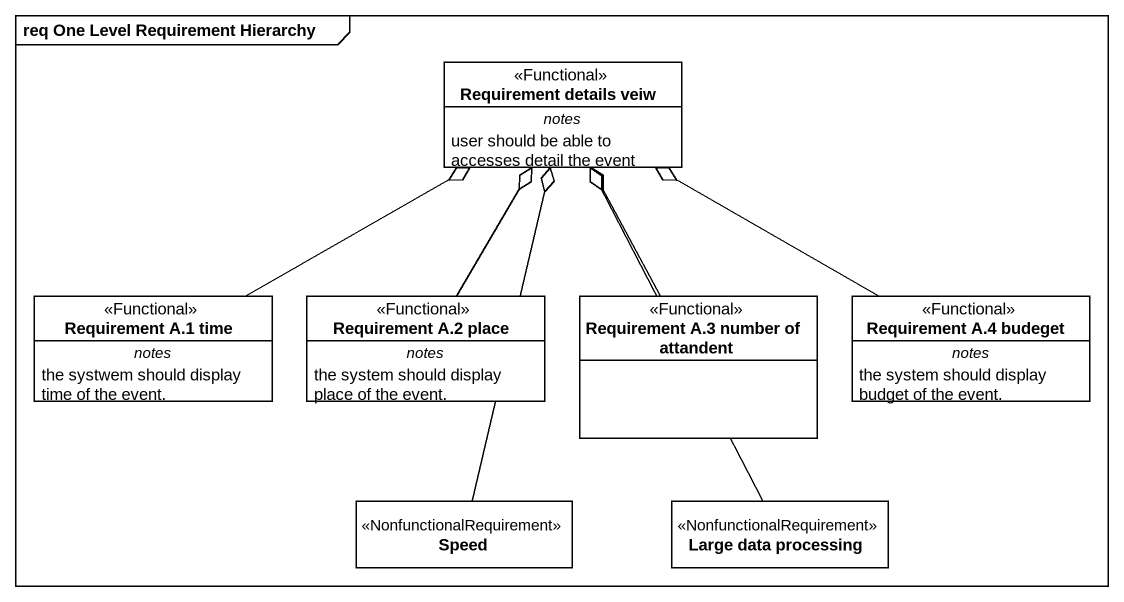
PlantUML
@startuml
mainframe req One Level Requirement Hierarchy
hide circle
hide empty members
class "Requirement details veiw" as Requirement_details_veiw <<Functional>> {
  -- notes --
  user should be able to accesses detail the event
}
class "Requirement A.1 time" as Requirement_A_1_time <<Functional>> {
  -- notes --
  the systwem should display time of the event.
}
class "Requirement A.2 place" as Requirement_A_2_place <<Functional>> {
  -- notes --
  the system should display place of the event.
}
class "Requirement A.3 number of attandent" as Requirement_A_3_number_of <<Functional>>
class "Requirement A.4 budeget" as Requirement_A_4_budeget <<Functional>> {
  -- notes --
  the system should display budget of the event.
}
class Speed <<NonfunctionalRequirement>>
class "Large data processing" as Large_data_processing <<NonfunctionalRequirement>>
Requirement_A_1_time -right-o Requirement_details_veiw
Requirement_A_2_place -up-o Requirement_details_veiw
Requirement_A_3_number_of -up-o Requirement_details_veiw
Requirement_A_4_budeget -left-o Requirement_details_veiw
Speed -up-o Requirement_details_veiw
Large_data_processing -up-o Requirement_details_veiw
@enduml
